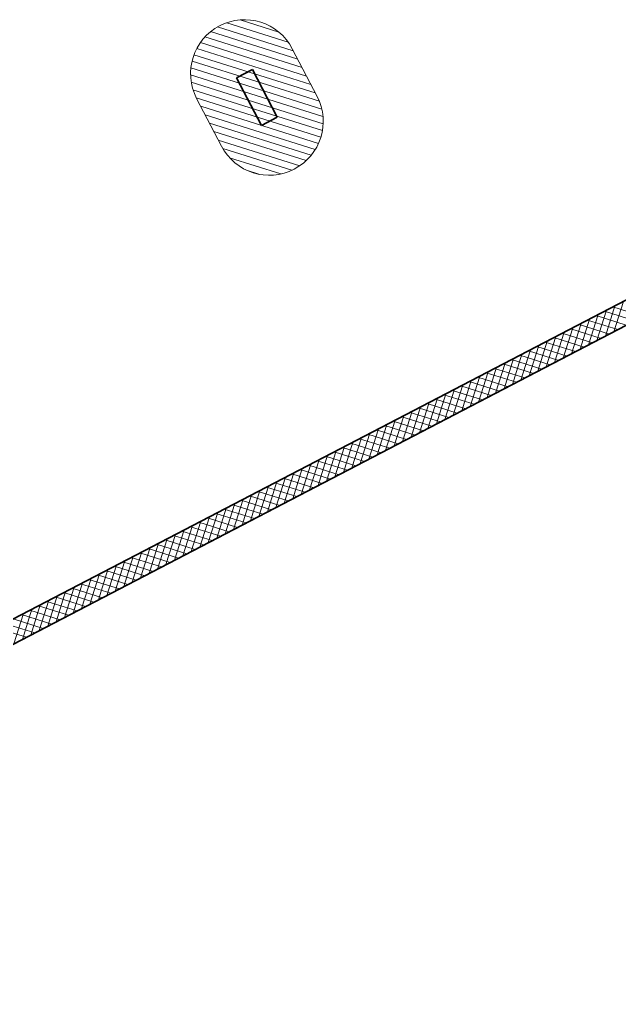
# Model space of a CAD drawing. Header units: metres. Extents: x 2740299.3 to 2740354.3, y 1267793.1 to 1267844.4.
# Drawn here: x 2740317.71 to 2740324.39, y 1267793.18 to 1267804.13 of the extents above; entities that cross this region are included whole.
import ezdxf

# ---------------------------------------------------------------- set-up
doc = ezdxf.new("R2010")
doc.units = ezdxf.units.M
doc.layers.add('grundriss', color=7, linetype='Continuous', true_color=0x000000)

msp = doc.modelspace()

# ---------------------------------------------------------------- linework, layer by layer
at = {"layer": 'grundriss', "color": 1, "linetype": 'Continuous', "lineweight": 13}
for p, q in [((2740319.917, 1267804.054), (2740320.76, 1267803.788)), ((2740320.018, 1267804.101), (2740320.703, 1267803.885)), ((2740320.168, 1267804.132), (2740320.598, 1267803.997)), ((2740319.775, 1267803.942), (2740320.858, 1267803.6)), ((2740319.838, 1267804.001), (2740320.809, 1267803.694)), ((2740319.684, 1267803.813), (2740320.956, 1267803.412)), ((2740319.725, 1267803.879), (2740320.907, 1267803.506)), ((2740319.654, 1267803.744), (2740321.005, 1267803.318)), ((2740320.748, 1267803.811), (2740321.025, 1267803.279)), ((2740319.619, 1267803.598), (2740321.077, 1267803.138)), ((2740319.632, 1267803.672), (2740321.05, 1267803.225)), ((2740319.616, 1267803.52), (2740321.09, 1267803.055)), ((2740319.623, 1267803.439), (2740321.092, 1267802.976)), ((2740319.643, 1267803.354), (2740321.084, 1267802.9)), ((2740319.68, 1267803.264), (2740321.066, 1267802.827)), ((2740319.683, 1267803.257), (2740319.96, 1267802.725)), ((2740319.729, 1267803.17), (2740321.04, 1267802.756)), ((2740319.778, 1267803.076), (2740321.004, 1267802.689)), ((2740319.827, 1267802.982), (2740320.959, 1267802.625)), ((2740319.876, 1267802.888), (2740320.902, 1267802.564)), ((2740319.925, 1267802.794), (2740320.832, 1267802.507)), ((2740319.975, 1267802.699), (2740320.743, 1267802.457)), ((2740320.05, 1267802.597), (2740320.622, 1267802.416)), ((2740320.238, 1267802.459), (2740320.389, 1267802.411))]:
    msp.add_line(p, q, dxfattribs=at)
at = {"layer": 'grundriss', "color": 7, "linetype": 'Continuous', "lineweight": 35}
for p, q in [((2740320.304, 1267803.581), (2740320.127, 1267803.488)), ((2740320.127, 1267803.488), (2740320.404, 1267802.956)), ((2740320.581, 1267803.048), (2740320.304, 1267803.581)), ((2740320.404, 1267802.956), (2740320.581, 1267803.048)), ((2740326.856, 1267802.256), (2740309.837, 1267793.399)), ((2740309.953, 1267793.178), (2740327.149, 1267802.126))]:
    msp.add_line(p, q, dxfattribs=at)
at = {"layer": 'grundriss', "color": 18, "linetype": 'Continuous', "lineweight": 0, "true_color": 0x000000}
for p, q in [((2740324.329, 1267800.659), (2740324.435, 1267800.996)), ((2740324.141, 1267800.561), (2740324.247, 1267800.898)), ((2740324.225, 1267800.887), (2740324.562, 1267800.78)), ((2740324.235, 1267800.61), (2740324.341, 1267800.947)), ((2740324.319, 1267800.935), (2740324.656, 1267800.829)), ((2740323.858, 1267800.414), (2740323.965, 1267800.751)), ((2740323.953, 1267800.463), (2740324.059, 1267800.8)), ((2740324.037, 1267800.789), (2740324.374, 1267800.682)), ((2740324.047, 1267800.512), (2740324.153, 1267800.849)), ((2740324.131, 1267800.838), (2740324.468, 1267800.731)), ((2740323.67, 1267800.316), (2740323.777, 1267800.653)), ((2740323.754, 1267800.642), (2740324.092, 1267800.535)), ((2740323.764, 1267800.365), (2740323.871, 1267800.702)), ((2740323.849, 1267800.691), (2740324.186, 1267800.584)), ((2740323.943, 1267800.74), (2740324.28, 1267800.633)), ((2740323.482, 1267800.218), (2740323.588, 1267800.555)), ((2740323.566, 1267800.544), (2740323.903, 1267800.437)), ((2740323.576, 1267800.267), (2740323.683, 1267800.604)), ((2740323.66, 1267800.593), (2740323.998, 1267800.486)), ((2740323.294, 1267800.12), (2740323.4, 1267800.457)), ((2740323.378, 1267800.446), (2740323.715, 1267800.339)), ((2740323.388, 1267800.169), (2740323.494, 1267800.506)), ((2740323.472, 1267800.495), (2740323.809, 1267800.388)), ((2740323.012, 1267799.973), (2740323.118, 1267800.31)), ((2740323.106, 1267800.022), (2740323.212, 1267800.359)), ((2740323.19, 1267800.348), (2740323.527, 1267800.242)), ((2740323.2, 1267800.071), (2740323.306, 1267800.408)), ((2740323.284, 1267800.397), (2740323.621, 1267800.291)), ((2740322.823, 1267799.875), (2740322.93, 1267800.213)), ((2740322.908, 1267800.201), (2740323.245, 1267800.095)), ((2740322.918, 1267799.924), (2740323.024, 1267800.262)), ((2740323.002, 1267800.25), (2740323.339, 1267800.144)), ((2740323.096, 1267800.299), (2740323.433, 1267800.193)), ((2740322.635, 1267799.777), (2740322.742, 1267800.115)), ((2740322.719, 1267800.103), (2740323.057, 1267799.997)), ((2740322.729, 1267799.826), (2740322.836, 1267800.164)), ((2740322.814, 1267800.152), (2740323.151, 1267800.046)), ((2740322.447, 1267799.68), (2740322.553, 1267800.017)), ((2740322.531, 1267800.005), (2740322.868, 1267799.899)), ((2740322.541, 1267799.729), (2740322.648, 1267800.066)), ((2740322.625, 1267800.054), (2740322.963, 1267799.948)), ((2740322.165, 1267799.533), (2740322.271, 1267799.87)), ((2740322.259, 1267799.582), (2740322.365, 1267799.919)), ((2740322.343, 1267799.907), (2740322.68, 1267799.801)), ((2740322.353, 1267799.631), (2740322.459, 1267799.968)), ((2740322.437, 1267799.956), (2740322.774, 1267799.85)), ((2740321.977, 1267799.435), (2740322.083, 1267799.772)), ((2740322.061, 1267799.76), (2740322.398, 1267799.654)), ((2740322.071, 1267799.484), (2740322.177, 1267799.821)), ((2740322.155, 1267799.809), (2740322.492, 1267799.703)), ((2740322.249, 1267799.858), (2740322.586, 1267799.752)), ((2740321.788, 1267799.337), (2740321.895, 1267799.674)), ((2740321.873, 1267799.662), (2740322.21, 1267799.556)), ((2740321.883, 1267799.386), (2740321.989, 1267799.723)), ((2740321.967, 1267799.711), (2740322.304, 1267799.605)), ((2740321.6, 1267799.239), (2740321.707, 1267799.576)), ((2740321.685, 1267799.565), (2740322.022, 1267799.458)), ((2740321.694, 1267799.288), (2740321.801, 1267799.625)), ((2740321.779, 1267799.614), (2740322.116, 1267799.507)), ((2740321.412, 1267799.141), (2740321.518, 1267799.478)), ((2740321.496, 1267799.467), (2740321.834, 1267799.36)), ((2740321.506, 1267799.19), (2740321.613, 1267799.527)), ((2740321.59, 1267799.516), (2740321.928, 1267799.409)), ((2740321.13, 1267798.994), (2740321.236, 1267799.331)), ((2740321.224, 1267799.043), (2740321.33, 1267799.38)), ((2740321.308, 1267799.369), (2740321.645, 1267799.262)), ((2740321.318, 1267799.092), (2740321.424, 1267799.429)), ((2740321.402, 1267799.418), (2740321.739, 1267799.311)), ((2740320.942, 1267798.896), (2740321.048, 1267799.233)), ((2740321.026, 1267799.222), (2740321.363, 1267799.115)), ((2740321.036, 1267798.945), (2740321.142, 1267799.282)), ((2740321.12, 1267799.271), (2740321.457, 1267799.164)), ((2740321.214, 1267799.32), (2740321.551, 1267799.213)), ((2740320.753, 1267798.798), (2740320.86, 1267799.135)), ((2740320.838, 1267799.124), (2740321.175, 1267799.018)), ((2740320.848, 1267798.847), (2740320.954, 1267799.184)), ((2740320.932, 1267799.173), (2740321.269, 1267799.066)), ((2740320.565, 1267798.7), (2740320.672, 1267799.037)), ((2740320.65, 1267799.026), (2740320.987, 1267798.92)), ((2740320.659, 1267798.749), (2740320.766, 1267799.086)), ((2740320.744, 1267799.075), (2740321.081, 1267798.969)), ((2740320.283, 1267798.553), (2740320.389, 1267798.891)), ((2740320.377, 1267798.602), (2740320.484, 1267798.94)), ((2740320.461, 1267798.928), (2740320.799, 1267798.822)), ((2740320.471, 1267798.651), (2740320.578, 1267798.989)), ((2740320.555, 1267798.977), (2740320.893, 1267798.871)), ((2740320.095, 1267798.456), (2740320.201, 1267798.793)), ((2740320.179, 1267798.781), (2740320.516, 1267798.675)), ((2740320.189, 1267798.504), (2740320.295, 1267798.842)), ((2740320.273, 1267798.83), (2740320.61, 1267798.724)), ((2740320.367, 1267798.879), (2740320.704, 1267798.773)), ((2740319.907, 1267798.358), (2740320.013, 1267798.695)), ((2740319.991, 1267798.683), (2740320.328, 1267798.577)), ((2740320.001, 1267798.407), (2740320.107, 1267798.744)), ((2740320.085, 1267798.732), (2740320.422, 1267798.626)), ((2740319.719, 1267798.26), (2740319.825, 1267798.597)), ((2740319.803, 1267798.585), (2740320.14, 1267798.479)), ((2740319.813, 1267798.309), (2740319.919, 1267798.646)), ((2740319.897, 1267798.634), (2740320.234, 1267798.528)), ((2740319.436, 1267798.113), (2740319.543, 1267798.45)), ((2740319.53, 1267798.162), (2740319.637, 1267798.499)), ((2740319.615, 1267798.487), (2740319.952, 1267798.381)), ((2740319.624, 1267798.211), (2740319.731, 1267798.548)), ((2740319.709, 1267798.536), (2740320.046, 1267798.43)), ((2740319.248, 1267798.015), (2740319.354, 1267798.352)), ((2740319.332, 1267798.341), (2740319.669, 1267798.234)), ((2740319.342, 1267798.064), (2740319.449, 1267798.401)), ((2740319.426, 1267798.389), (2740319.764, 1267798.283)), ((2740319.52, 1267798.438), (2740319.858, 1267798.332)), ((2740319.06, 1267797.917), (2740319.166, 1267798.254)), ((2740319.144, 1267798.243), (2740319.481, 1267798.136)), ((2740319.154, 1267797.966), (2740319.26, 1267798.303)), ((2740319.238, 1267798.292), (2740319.575, 1267798.185)), ((2740318.872, 1267797.819), (2740318.978, 1267798.156)), ((2740318.956, 1267798.145), (2740319.293, 1267798.038)), ((2740318.966, 1267797.868), (2740319.072, 1267798.205)), ((2740319.05, 1267798.194), (2740319.387, 1267798.087)), ((2740318.589, 1267797.672), (2740318.696, 1267798.009)), ((2740318.684, 1267797.721), (2740318.79, 1267798.058)), ((2740318.768, 1267798.047), (2740319.105, 1267797.94)), ((2740318.778, 1267797.77), (2740318.884, 1267798.107)), ((2740318.862, 1267798.096), (2740319.199, 1267797.989)), ((2740318.401, 1267797.574), (2740318.508, 1267797.911)), ((2740318.485, 1267797.9), (2740318.823, 1267797.793)), ((2740318.495, 1267797.623), (2740318.602, 1267797.96)), ((2740318.58, 1267797.949), (2740318.917, 1267797.842)), ((2740318.674, 1267797.998), (2740319.011, 1267797.891)), ((2740318.213, 1267797.476), (2740318.319, 1267797.813)), ((2740318.297, 1267797.802), (2740318.634, 1267797.696)), ((2740318.307, 1267797.525), (2740318.414, 1267797.862)), ((2740318.391, 1267797.851), (2740318.729, 1267797.745)), ((2740318.025, 1267797.378), (2740318.131, 1267797.716)), ((2740318.109, 1267797.704), (2740318.446, 1267797.598)), ((2740318.119, 1267797.427), (2740318.225, 1267797.764)), ((2740318.203, 1267797.753), (2740318.54, 1267797.647)), ((2740317.743, 1267797.231), (2740317.849, 1267797.569)), ((2740317.837, 1267797.28), (2740317.943, 1267797.618)), ((2740317.921, 1267797.606), (2740318.258, 1267797.5)), ((2740317.931, 1267797.329), (2740318.037, 1267797.667)), ((2740318.015, 1267797.655), (2740318.352, 1267797.549)), ((2740317.639, 1267797.459), (2740317.976, 1267797.353)), ((2740317.649, 1267797.183), (2740317.755, 1267797.52)), ((2740317.733, 1267797.508), (2740318.07, 1267797.402)), ((2740317.827, 1267797.557), (2740318.164, 1267797.451)), ((2740317.451, 1267797.361), (2740317.788, 1267797.255)), ((2740317.545, 1267797.41), (2740317.882, 1267797.304))]:
    msp.add_line(p, q, dxfattribs=at)
at = {"layer": 'grundriss', "color": 1, "linetype": 'Continuous', "lineweight": 13}
for centre, start, end in [((2740320.216, 1267803.534), 27.4914, 207.4914), ((2740320.493, 1267803.002), 207.4914, 27.4914)]:
    msp.add_arc(centre, 0.6, start, end, dxfattribs=at)

doc.saveas('drawing.dxf')
